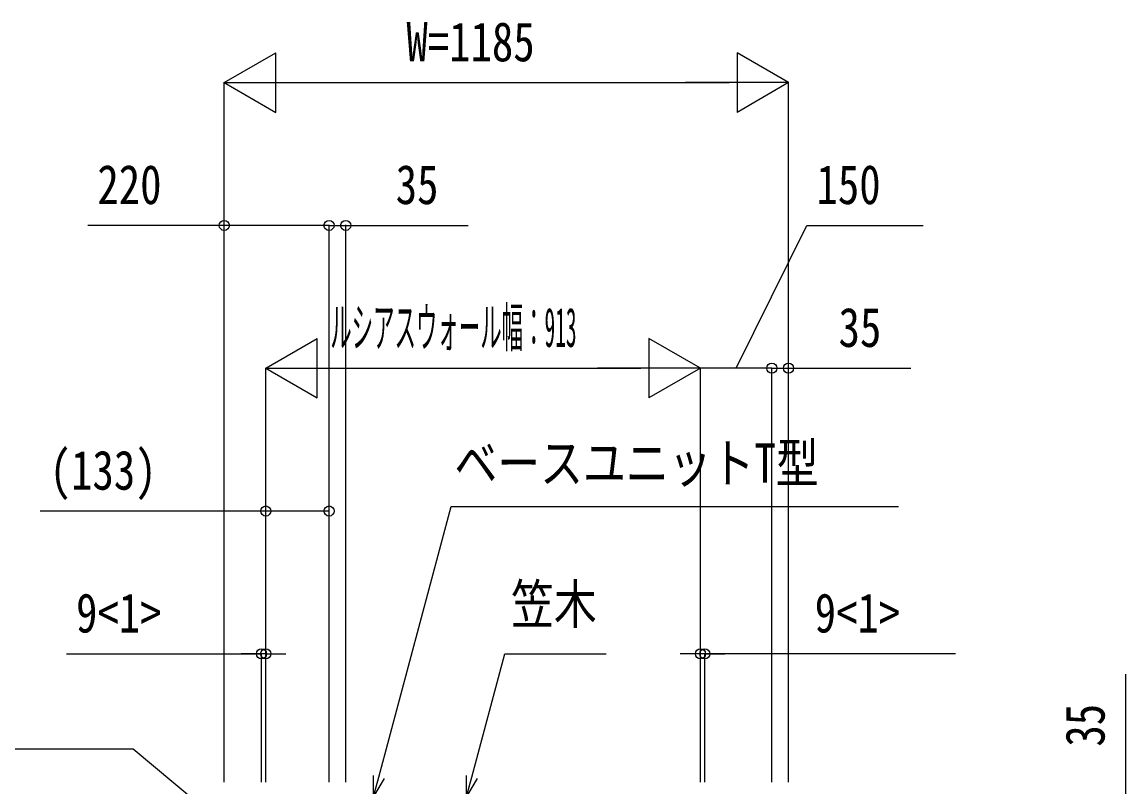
# Model space of a CAD drawing. Units: millimetres, scale not verified. Extents: x -10512 to 10512, y -7425 to 7425.
# Drawn here: x -41 to 2278, y 280 to 1887 of the extents above; entities that cross this region are included whole.
import ezdxf
from ezdxf.enums import TextEntityAlignment as Align

# ---------------------------------------------------------------- set-up
doc = ezdxf.new("R2010")
doc.units = ezdxf.units.MM
doc.header["$LTSCALE"] = 40
doc.layers.add('0-6_YKK_D', color=6, linetype='Continuous')
doc.styles.add('ＭＳ ゴシック', font='')
doc.styles.get('ＭＳ ゴシック').set_extended_font_data('MS Gothic')

msp = doc.modelspace()

# ---------------------------------------------------------------- linework, layer by layer
at = {"layer": '0-6_YKK_D'}
for p, q in [((384.05, 1760), (492.3, 1822.5)), ((492.3, 1697.5), (492.3, 1822.5)), ((1569.05, 1760), (1460.8, 1822.5)), ((1460.8, 1822.5), (1460.8, 1697.5)), ((384.05, 290), (384.05, 1761)), ((384.05, 1760), (492.3, 1697.5)), ((384.05, 1760), (600.56, 1760)), ((509.05, 1760), (1444.05, 1760)), ((1569.05, 1760), (1352.54, 1760)), ((1569.05, 1760), (1460.8, 1697.5)), ((1569.05, 290), (1569.05, 1761)), ((384.05, 290), (384.05, 1461)), ((604.05, 290), (604.05, 1461)), ((604.05, 290), (604.05, 1461)), ((639.05, 290), (639.05, 1461)), ((604.05, 1460), (561.55, 1460)), ((604.05, 1460), (639.05, 1460)), ((639.05, 1460), (896.05, 1460)), ((471.05, 1160), (579.3, 1222.5)), ((579.3, 1097.5), (579.3, 1222.5)), ((1384.05, 1160), (1275.8, 1222.5)), ((1275.8, 1222.5), (1275.8, 1097.5)), ((471.05, 290), (471.05, 1161)), ((471.05, 1160), (579.3, 1097.5)), ((471.05, 1160), (687.56, 1160)), ((596.05, 1160), (1259.05, 1160)), ((1384.05, 1160), (1167.54, 1160)), ((1384.05, 1160), (1275.8, 1097.5)), ((1384.05, 290), (1384.05, 1161)), ((1384.05, 290), (1384.05, 1161)), ((1534.05, 1160), (1384.05, 1160)), ((1534.05, 1160), (1491.55, 1160)), ((1534.05, 290), (1534.05, 1161)), ((1534.05, 290), (1534.05, 1161)), ((1534.05, 1160), (1569.05, 1160)), ((1569.05, 290), (1569.05, 1161)), ((1569.05, 1160), (1826.05, 1160)), ((471.05, 290), (471.05, 861)), ((604.05, 290), (604.05, 861)), ((52.74, 560), (462.05, 560)), ((462.05, 560), (419.55, 560)), ((462.05, 290), (462.05, 561)), ((471.05, 560), (462.05, 560)), ((471.05, 560), (462.05, 560)), ((471.05, 290), (471.05, 561)), ((471.05, 560), (513.55, 560)), ((1384.05, 560), (1341.55, 560)), ((1384.05, 290), (1384.05, 561)), ((1393.05, 560), (1384.05, 560)), ((1393.05, 290), (1393.05, 561)), ((1393.05, 560), (1435.55, 560)), ((2277.55, 260), (2277.55, 517))]:
    msp.add_line(p, q, dxfattribs=at)
for points in [[(604.05, 1460), (384.05, 1460), (97.55, 1460)], [(1459.05, 1160), (1607.72, 1460), (1851.72, 1460)], [(604.05, 860), (471.05, 860), (-2.63, 860)], [(697.6, 260), (708.6, 301.05), (860.81, 869.13), (1800.2, 869.13)], [(892.92, 260), (903.92, 301.05), (973.3, 560), (1186.31, 560)], [(1919.92, 560), (1393.05, 560), (1384.05, 560)], [(532.61, 75), (500.05, 102.32), (192.96, 360), (-817.49, 360)], [(719.6, 298.1), (697.6, 260), (697.6, 304)], [(914.92, 298.1), (892.92, 260), (892.92, 304)]]:
    msp.add_lwpolyline(points, dxfattribs=at)
for centre in [(384.05, 1460), (604.05, 1460), (604.05, 1460), (639.05, 1460), (1534.05, 1160), (1534.05, 1160), (1569.05, 1160), (471.05, 860), (604.05, 860), (462.05, 560), (471.05, 560), (1384.05, 560), (1393.05, 560)]:
    msp.add_circle(centre, 10.62, dxfattribs=at)

# ---------------------------------------------------------------- texts
at = {"layer": '0-6_YKK_D', "style": 'ＭＳ ゴシック'}
for s, width, p in [('W=1185', 0.8, (766.55, 1780)), ('220', 0.8, (117.55, 1480)), ('35', 0.8, (744.05, 1480)), ('150', 0.8, (1627.72, 1480)), ('ルシアスウォール幅：913', 0.4, (606.55, 1180)), ('35', 0.8, (1674.05, 1180)), ('ベースユニットT型', 0.8, (867.35, 894.72)), ('(133)', 0.8, (17.37, 880)), ('笠木', 0.8, (986.22, 598.24)), ('9<1>', 0.8, (72.74, 580)), ('9<1>', 0.8, (1623.92, 580))]:
    msp.add_text(s, height=82.48, dxfattribs=dict(at, width=width)).set_placement(p, align=Align.BOTTOM_LEFT)
at = {"layer": '0-6_YKK_D', "style": 'ＭＳ ゴシック', "width": 0.8}
msp.add_text('35', height=82.48, rotation=90, dxfattribs=at).set_placement((2257.55, 365), align=Align.BOTTOM_LEFT)

doc.saveas('drawing.dxf')
